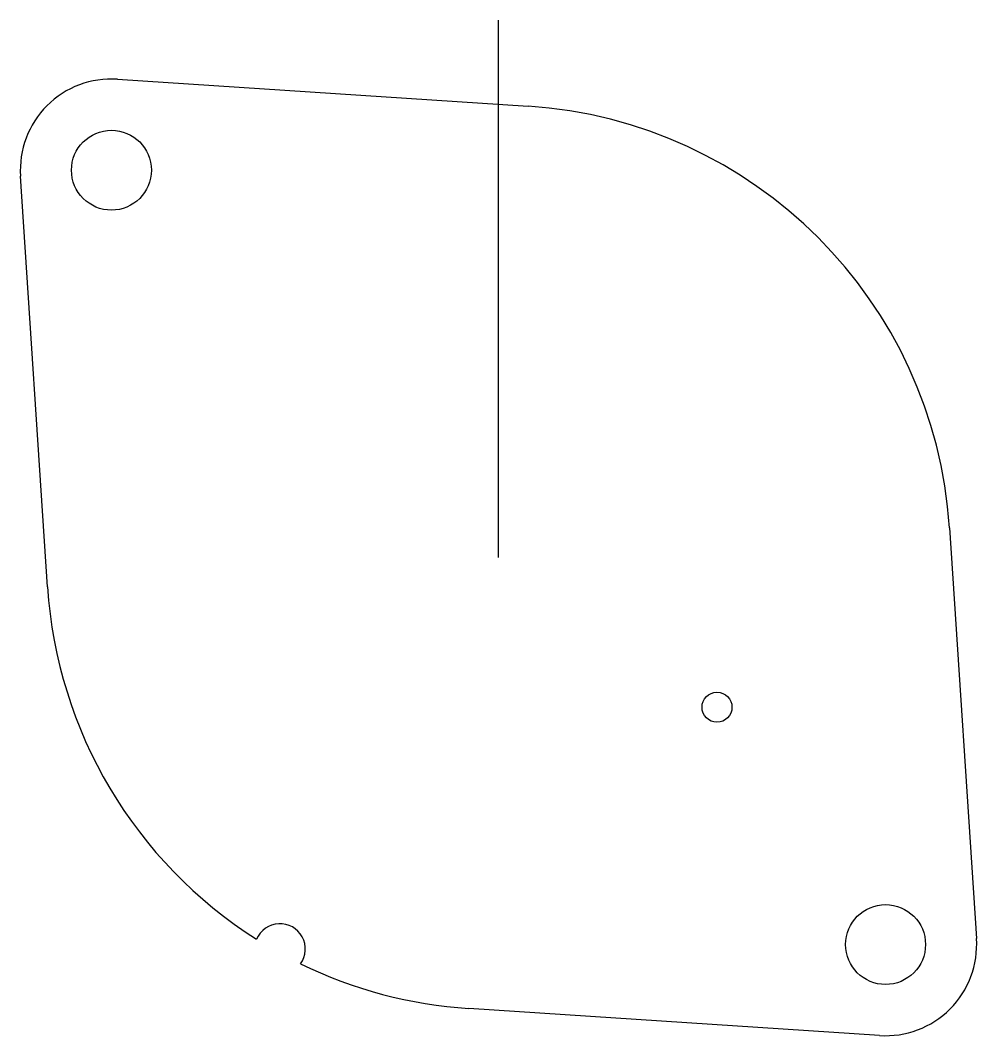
# Model space of a CAD drawing. Header units: millimetres. Extents: x -168.9 to -130.6, y 72.3 to 113.
import ezdxf

# ---------------------------------------------------------------- set-up
doc = ezdxf.new("R2010")
doc.units = ezdxf.units.MM
doc.layers.get('0').update_dxf_attribs({"linetype": 'CONTINUOUS'})

msp = doc.modelspace()

# ---------------------------------------------------------------- linework, layer by layer
for p, q in [((-149.8, 91.5), (-149.8, 113)), ((-165.061, 110.642), (-148.613, 109.561)), ((-167.861, 90.313), (-168.942, 106.761)), ((-131.739, 92.688), (-130.658, 76.239)), ((-134.539, 72.358), (-150.988, 73.439))]:
    msp.add_line(p, q)
for centre, radius in [((-165.3, 107), 1.6), ((-141.05, 85.5), 0.6), ((-134.3, 76), 1.6)]:
    msp.add_circle(centre, radius)
for centre, radius, start, end in [((-165.3, 107), 3.65, 86.2401, 183.76), ((-149.8, 91.5), 18.1, 3.7614, 86.2401), ((-149.8, 91.5), 18.1, 183.7599, 237.6422), ((-158.55, 75.82), 1.015, -35.7052, 157.3791), ((-134.3, 76), 3.65, -93.7614, 3.7614), ((-149.8, 91.5), 18.1, 244.0316, 266.2386)]:
    msp.add_arc(centre, radius, start, end)

doc.saveas('drawing.dxf')
